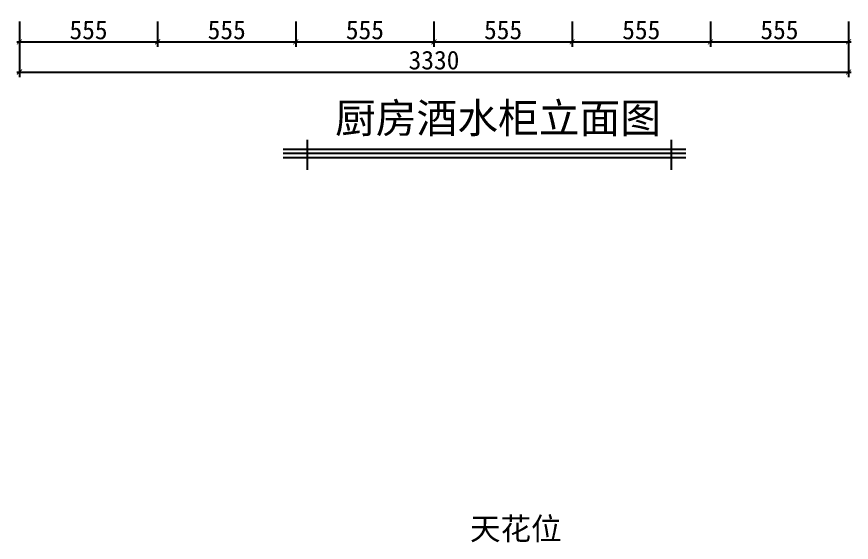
# Model space of a CAD drawing. Header units: millimetres. Extents: x 71641 to 191108, y -23091 to 29972.
# Drawn here: x 168875 to 172227, y -16261 to -14149 of the extents above; entities that cross this region are included whole.
import ezdxf

# ---------------------------------------------------------------- set-up
doc = ezdxf.new("R2010")
doc.units = ezdxf.units.MM
doc.layers.add('00', color=1, linetype='Continuous')
doc.styles.add('30', font='SimSun.ttf', dxfattribs={"height": 75})
doc.styles.get("Standard").update_dxf_attribs({"font": 'SimSun.ttf', "height": 150})
doc.dimstyles.new('30', dxfattribs={"dimscale": 0, "dimtxt": 90, "dimasz": 20, "dimexe": 20, "dimexo": 20, "dimgap": 10, "dimtad": 1, "dimdec": 0, "dimzin": 0, "dimdsep": 46, "dimtxsty": '30', "dimblk": 'ARCHTICK', "dimcen": 20, "dimdle": 10, "dimclrd": 8, "dimclre": 8, "dimclrt": 2, "dimadec": 0, "dimazin": 0, "dimtfac": 1, "dimtdec": 0, "dimtmove": 2, "dimatfit": 3, "dimldrblk": 'DOT', "dimfxl": 0, "dimtolj": 2, "dimtzin": 0, "dimlwd": -1, "dimarcsym": 0})

# ---------------------------------------------------------------- blocks, each defined once
blk = doc.blocks.new('_ARCHTICK')
at = {"color": 0, "linetype": 'ByBlock', "const_width": 0.15}
blk.add_lwpolyline([(-0.5, -0.5), (0.5, 0.5)], dxfattribs=at)
blk = doc.blocks.new('*D400')
at = {"color": 8, "lineweight": -2}
for p, q in [((168886.2, -14189), (168886.2, -14391.4)), ((172216.2, -14189), (172216.2, -14391.4))]:
    blk.add_line(p, q, dxfattribs=at)
at = {"color": 8}
blk.add_line((168876.2, -14371.4), (172226.2, -14371.4), dxfattribs=at)
at = {"layer": 'Defpoints', "color": 0}
for p in [(168886.2, -14169), (172216.2, -14169), (172216.2, -14371.4)]:
    blk.add_point(p, dxfattribs=at)
at = {"color": 8, "xscale": 20, "yscale": 20, "zscale": 20, "rotation": 180}
blk.add_blockref('_ARCHTICK', (168886.2, -14371.4), dxfattribs=at)
at = {"color": 8, "xscale": 20, "yscale": 20, "zscale": 20}
blk.add_blockref('_ARCHTICK', (172216.2, -14371.4), dxfattribs=at)
at = {"color": 2, "insert": (170551.2, -14323.9), "char_height": 75, "attachment_point": 5, "style": '30'}
blk.add_mtext('\\A2;3330', dxfattribs=at)
blk = doc.blocks.new('_Dot')
at = {"color": 0, "linetype": 'ByBlock', "lineweight": -2}
blk.add_line((-0.5, 0), (-1, 0), dxfattribs=at)
at = {"color": 0, "linetype": 'ByBlock', "const_width": 0.5}
blk.add_lwpolyline([(-0.25, 0, 1), (0.25, 0, 1)], format="xyb", close=True, dxfattribs=at)
blk = doc.blocks.new('DOT')
at = {"color": 0, "linetype": 'ByBlock'}
blk.add_line((-0.5, 0), (-1, 0), dxfattribs=at)
at = {"color": 0, "linetype": 'ByBlock', "const_width": 0.5}
blk.add_lwpolyline([(-0.25, 0, 1), (0.25, 0, 1)], format="xyb", close=True, dxfattribs=at)
blk = doc.blocks.new('*D396')
at = {"color": 8, "lineweight": -2}
for p, q in [((169996.2, -14168.9), (169996.2, -14270.1)), ((170551.2, -14168.9), (170551.2, -14270.1))]:
    blk.add_line(p, q, dxfattribs=at)
at = {"color": 8}
blk.add_line((169986.2, -14250.1), (170561.2, -14250.1), dxfattribs=at)
at = {"layer": 'Defpoints', "color": 0}
for p in [(169996.2, -14148.9), (170551.2, -14148.9), (170551.2, -14250.1)]:
    blk.add_point(p, dxfattribs=at)
at = {"color": 8, "xscale": 20, "yscale": 20, "zscale": 20, "rotation": 180}
blk.add_blockref('_ARCHTICK', (169996.2, -14250.1), dxfattribs=at)
at = {"color": 8, "xscale": 20, "yscale": 20, "zscale": 20}
blk.add_blockref('_ARCHTICK', (170551.2, -14250.1), dxfattribs=at)
at = {"color": 2, "insert": (170273.7, -14202.6), "char_height": 75, "attachment_point": 5, "style": '30'}
blk.add_mtext('\\A2;555', dxfattribs=at)
blk = doc.blocks.new('*D395')
at = {"color": 8, "lineweight": -2}
for p, q in [((169441.2, -14168.9), (169441.2, -14270.1)), ((169996.2, -14168.9), (169996.2, -14270.1))]:
    blk.add_line(p, q, dxfattribs=at)
at = {"color": 8}
blk.add_line((169431.2, -14250.1), (170006.2, -14250.1), dxfattribs=at)
at = {"layer": 'Defpoints', "color": 0}
for p in [(169441.2, -14148.9), (169996.2, -14148.9), (169996.2, -14250.1)]:
    blk.add_point(p, dxfattribs=at)
at = {"color": 8, "xscale": 20, "yscale": 20, "zscale": 20, "rotation": 180}
blk.add_blockref('_ARCHTICK', (169441.2, -14250.1), dxfattribs=at)
at = {"color": 8, "xscale": 20, "yscale": 20, "zscale": 20}
blk.add_blockref('_ARCHTICK', (169996.2, -14250.1), dxfattribs=at)
at = {"color": 2, "insert": (169718.7, -14202.6), "char_height": 75, "attachment_point": 5, "style": '30'}
blk.add_mtext('\\A2;555', dxfattribs=at)
blk = doc.blocks.new('*D394')
at = {"color": 8, "lineweight": -2}
for p, q in [((168886.2, -14168.9), (168886.2, -14270.1)), ((169441.2, -14168.9), (169441.2, -14270.1))]:
    blk.add_line(p, q, dxfattribs=at)
at = {"color": 8}
blk.add_line((168876.2, -14250.1), (169451.2, -14250.1), dxfattribs=at)
at = {"layer": 'Defpoints', "color": 0}
for p in [(168886.2, -14148.9), (169441.2, -14148.9), (169441.2, -14250.1)]:
    blk.add_point(p, dxfattribs=at)
at = {"color": 8, "xscale": 20, "yscale": 20, "zscale": 20, "rotation": 180}
blk.add_blockref('_ARCHTICK', (168886.2, -14250.1), dxfattribs=at)
at = {"color": 8, "xscale": 20, "yscale": 20, "zscale": 20}
blk.add_blockref('_ARCHTICK', (169441.2, -14250.1), dxfattribs=at)
at = {"color": 2, "insert": (169163.7, -14202.6), "char_height": 75, "attachment_point": 5, "style": '30'}
blk.add_mtext('\\A2;555', dxfattribs=at)
blk = doc.blocks.new('*D398')
at = {"color": 8, "lineweight": -2}
for p, q in [((171106.2, -14168.9), (171106.2, -14270.1)), ((171661.2, -14168.9), (171661.2, -14270.1))]:
    blk.add_line(p, q, dxfattribs=at)
at = {"color": 8}
blk.add_line((171096.2, -14250.1), (171671.2, -14250.1), dxfattribs=at)
at = {"layer": 'Defpoints', "color": 0}
for p in [(171106.2, -14148.9), (171661.2, -14148.9), (171661.2, -14250.1)]:
    blk.add_point(p, dxfattribs=at)
at = {"color": 8, "xscale": 20, "yscale": 20, "zscale": 20, "rotation": 180}
blk.add_blockref('_ARCHTICK', (171106.2, -14250.1), dxfattribs=at)
at = {"color": 8, "xscale": 20, "yscale": 20, "zscale": 20}
blk.add_blockref('_ARCHTICK', (171661.2, -14250.1), dxfattribs=at)
at = {"color": 2, "insert": (171383.7, -14202.6), "char_height": 75, "attachment_point": 5, "style": '30'}
blk.add_mtext('\\A2;555', dxfattribs=at)
blk = doc.blocks.new('*D397')
at = {"color": 8, "lineweight": -2}
for p, q in [((170551.2, -14168.9), (170551.2, -14270.1)), ((171106.2, -14168.9), (171106.2, -14270.1))]:
    blk.add_line(p, q, dxfattribs=at)
at = {"color": 8}
blk.add_line((170541.2, -14250.1), (171116.2, -14250.1), dxfattribs=at)
at = {"layer": 'Defpoints', "color": 0}
for p in [(170551.2, -14148.9), (171106.2, -14148.9), (171106.2, -14250.1)]:
    blk.add_point(p, dxfattribs=at)
at = {"color": 8, "xscale": 20, "yscale": 20, "zscale": 20, "rotation": 180}
blk.add_blockref('_ARCHTICK', (170551.2, -14250.1), dxfattribs=at)
at = {"color": 8, "xscale": 20, "yscale": 20, "zscale": 20}
blk.add_blockref('_ARCHTICK', (171106.2, -14250.1), dxfattribs=at)
at = {"color": 2, "insert": (170828.7, -14202.6), "char_height": 75, "attachment_point": 5, "style": '30'}
blk.add_mtext('\\A2;555', dxfattribs=at)
blk = doc.blocks.new('*D399')
at = {"color": 8, "lineweight": -2}
for p, q in [((171661.2, -14168.9), (171661.2, -14270.1)), ((172216.2, -14168.9), (172216.2, -14270.1))]:
    blk.add_line(p, q, dxfattribs=at)
at = {"color": 8}
blk.add_line((171651.2, -14250.1), (172226.2, -14250.1), dxfattribs=at)
at = {"layer": 'Defpoints', "color": 0}
for p in [(171661.2, -14148.9), (172216.2, -14148.9), (172216.2, -14250.1)]:
    blk.add_point(p, dxfattribs=at)
at = {"color": 8, "xscale": 20, "yscale": 20, "zscale": 20, "rotation": 180}
blk.add_blockref('_ARCHTICK', (171661.2, -14250.1), dxfattribs=at)
at = {"color": 8, "xscale": 20, "yscale": 20, "zscale": 20}
blk.add_blockref('_ARCHTICK', (172216.2, -14250.1), dxfattribs=at)
at = {"color": 2, "insert": (171938.7, -14202.6), "char_height": 75, "attachment_point": 5, "style": '30'}
blk.add_mtext('\\A2;555', dxfattribs=at)

msp = doc.modelspace()

# ---------------------------------------------------------------- linework, layer by layer
at = {"layer": '00', "color": 8, "lineweight": -2}
for p, q in [((170041.9, -14643.9, -342.9), (170041.9, -14764.8, -342.9)), ((171503.5, -14643.9, -342.9), (171503.5, -14764.8, -342.9)), ((171562.3, -14682.2, -342.9), (169944.9, -14682.2, -342.9)), ((171562.3, -14716.4, -342.9), (169944.9, -14716.4, -342.9))]:
    msp.add_line(p, q, dxfattribs=at)
at = {"layer": '00', "color": 2, "lineweight": -2}
msp.add_line((171562.3, -14699.3, -342.9), (169944.9, -14699.3, -342.9), dxfattribs=at)

# ---------------------------------------------------------------- texts
at = {"color": 8, "insert": (171463.2, -14496.2, -342.9), "char_height": 120, "width": 4366.126, "attachment_point": 3}
msp.add_mtext('{\\C2;厨房酒水柜立面图}', dxfattribs=at)
at = {"color": 2, "insert": (170695.4, -16161.6), "char_height": 90, "attachment_point": 1, "style": '30'}
msp.add_mtext('天花位', dxfattribs=at)

# ---------------------------------------------------------------- dimensions: what is measured, and where the dimension line sits
at = {"color": 3}
for base, p1, p2, picture, middle in [((169441.2, -14250.1), (168886.2, -14148.9), (169441.2, -14148.9), '*D394', (169163.7, -14202.6)), ((169996.2, -14250.1), (169441.2, -14148.9), (169996.2, -14148.9), '*D395', (169718.7, -14202.6)), ((170551.2, -14250.1), (169996.2, -14148.9), (170551.2, -14148.9), '*D396', (170273.7, -14202.6)), ((171106.2, -14250.1), (170551.2, -14148.9), (171106.2, -14148.9), '*D397', (170828.7, -14202.6)), ((171661.2, -14250.1), (171106.2, -14148.9), (171661.2, -14148.9), '*D398', (171383.7, -14202.6)), ((172216.2, -14250.1), (171661.2, -14148.9), (172216.2, -14148.9), '*D399', (171938.7, -14202.6))]:
    dim = msp.add_linear_dim(base=base, p1=p1, p2=p2, dimstyle='30', override={"dimscale": 1, "dimtxt": 75, "dimldrblk": 'DOT'}, dxfattribs=at)
    dim.commit()
    dim.dimension.update_dxf_attribs({"geometry": picture, "text_midpoint": middle})
dim = msp.add_aligned_dim(p1=(168886.2, -14169), p2=(172216.2, -14169), distance=-202.4, dimstyle='30', override={"dimscale": 1, "dimtxt": 75, "dimldrblk": 'DOT'}, dxfattribs=at)
dim.commit()
dim.dimension.update_dxf_attribs({"geometry": '*D400', "text_midpoint": (170551.2, -14323.9)})

doc.saveas('drawing.dxf')
